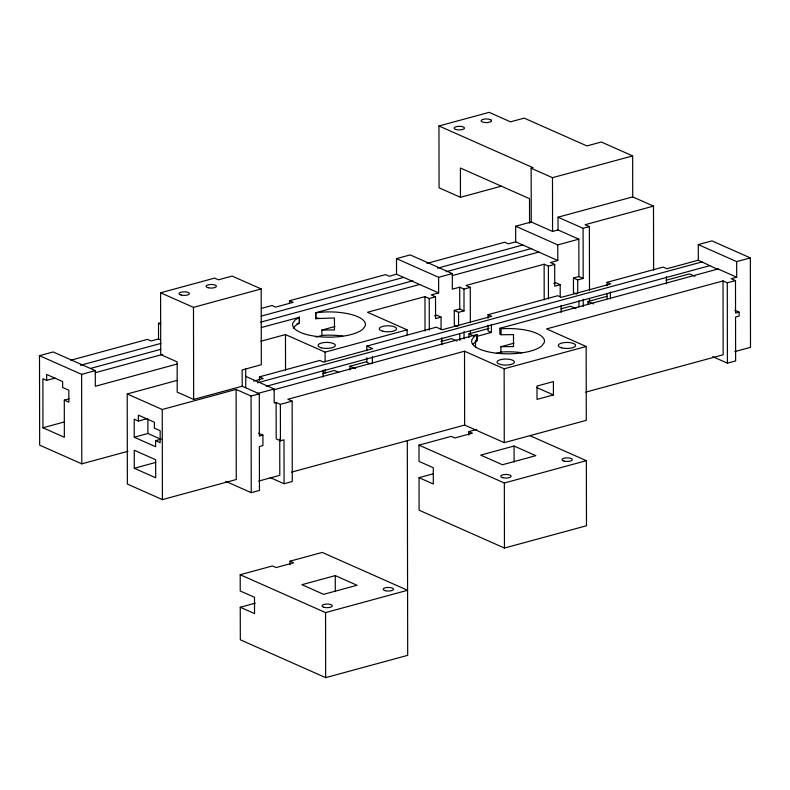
<?xml version="1.0" encoding="UTF-8"?>
<svg xmlns="http://www.w3.org/2000/svg" width="790" height="790" viewBox="0 0 790 790"><rect width="100%" height="100%" fill="white"/><g stroke="black" fill="none" stroke-linecap="round" stroke-linejoin="round"><path stroke-width="1.19" d="M293.475 328.117L295.272 325.717L299.44 323.169L299.43 317.284L261.47 327.495M473.111 343.976L477.15 340.638L476.765 334.595L273.449 389.885M299.43 317.284L295.262 319.841L292.873 323.031A36.419 12.63 -0.1 0 0 319.851 336.777A36.419 12.63 -0.1 0 0 362.768 329.223L365.158 326.033A36.419 12.63 -0.1 0 0 323.979 312.03L315.684 312.751L315.704 318.637L334.456 317.955L334.476 329.914L321.885 330.072L321.895 335.483L316.099 337.053M477.14 334.753L474.296 336.491L471.906 339.69A36.419 12.64 -0.1 0 0 498.895 353.436A36.419 12.64 -0.1 0 0 541.802 345.882L544.192 342.692A36.419 12.64 -0.1 0 0 503.023 328.679L499.843 328.314L499.853 334.2L501.107 334.753L513.5 334.614L513.52 346.563L500.919 346.731L500.929 352.133L496.298 353.397M242.184 386.231L193.659 399.424L177.207 392.136L177.148 361.889L160.706 354.601L160.587 292.794L214.594 278.11L218.435 279.808L232.112 276.085L261.184 288.933L261.332 364.723L242.155 369.957L242.184 386.231L259.288 393.815L259.357 436.1L262.912 435.142L262.922 445.55L259.367 446.518L259.456 490.432L251.24 492.664L225.693 481.327M560.219 296.912L560.189 284.706L554.728 286.197L554.689 264.413L550.423 262.517L557.809 260.512L557.78 244.89L515.653 226.226L515.692 241.839L557.809 260.512M576.67 294.117L573.471 292.695L573.441 278.041L577.697 279.946L583.178 278.445L583.089 228.31L558.026 217.201L558.046 229.949L578.843 239.163L578.912 276.549L583.178 278.445M501.304 186.193L460.461 197.303L439.072 187.813L438.954 125.966L489.129 112.358L510.528 121.838L524.205 118.125L586.921 145.923L601.308 142.012L632.652 155.906L632.711 196.898L653.498 206.101L653.616 270.141M558.046 229.949L552.575 231.44L531.245 221.99L531.157 168.221L533.072 167.697L438.954 125.966M531.157 168.221L552.487 177.681L632.652 155.906M160.587 292.794L193.481 307.369L261.184 288.933M127.931 451.297L81.785 463.849L39.658 445.165L39.5 355.668L53.177 351.955L95.304 370.638L95.323 386.28L177.454 363.943M160.567 339.858L158.533 338.959L158.504 323.337L160.785 322.715M396.511 258.626L438.628 277.31L438.648 292.912L396.531 274.229L396.511 258.626L410.188 254.903L452.305 273.587L452.334 289.189L459.721 287.185L463.987 289.071L470.277 287.363L470.336 322.666M515.653 226.226L531.245 221.99M558.026 217.201L632.711 196.898M70.833 360.22L147.523 339.364L151.147 340.964L158.533 338.959M261.381 308.396L271.997 305.513L275.621 307.113L293.13 302.353L289.505 300.753L289.515 303.212M289.505 300.753L385.53 274.634L389.144 276.243L396.531 274.229M426.936 263.376L504.701 242.224L508.316 243.843L515.692 241.839M653.498 206.101L585.114 224.706L589.38 226.602L589.498 290.118M583.089 228.31L589.38 226.602M80.442 365.286L160.913 343.403M261.223 316.119L403.651 277.389M437.472 268.195L522.812 244.989M69.056 398.841L64.296 400.135L64.355 437.265L42.937 427.765L42.887 378.687L46.659 380.365L54.984 378.104M90.653 368.397L160.805 349.318M260.68 322.162L412.874 280.766M446.162 271.711L531.769 248.425M39.5 355.668L81.627 374.361L95.304 370.638M438.628 277.31L452.305 273.587M557.78 244.89L578.843 239.163M95.254 372.702L162.71 354.354M315.684 312.751L419.638 284.479M452.285 275.601L538.8 252.079M296.912 323.742L299.44 323.169M315.704 318.637L318.084 317.985M260.848 341.26L285.476 334.565L325.105 352.143L407.126 329.835L407.136 334.762M441.057 329.312L441.037 317.116L435.567 318.597L435.527 296.813L429.237 298.521L424.971 296.625L367.498 312.257L407.126 329.835M438.648 292.912L431.261 294.917L435.527 296.813M554.689 264.413L548.398 266.121L544.142 264.225L466.011 285.466L470.277 287.363M321.885 330.072L334.98 326.507M127.21 393.963L162.246 409.497L236.111 389.411L236.269 479.52L162.404 499.606L127.368 484.063L127.21 393.963L177.167 380.375M434.589 315.822L436.771 315.22L441.037 317.116M457.509 326.517L454.309 325.105L454.28 310.46L459.75 308.969L464.016 310.865L463.987 289.071M553.75 283.413L555.933 282.82L560.189 284.706M573.441 278.041L578.912 276.549M499.843 328.314L718.1 268.975L718.11 269.617L698.311 260.196L698.281 244.594L711.968 240.891L750.342 257.905L750.5 347.324L734.73 351.619M454.28 310.46L458.546 312.346L464.016 310.865M42.937 427.765L64.336 421.949M366.846 350.73L366.837 346.089L436.317 327.188L442.143 329.776L491.666 316.306L488.032 314.697L488.042 318.182M259.446 380.346L259.446 376.86L319.792 360.447L323.416 362.057L372.663 348.666L366.837 346.089M488.032 314.697L557.789 295.717L561.423 297.326L610.66 283.936L607.036 282.326L607.046 285.812M607.036 282.326L663.116 267.079L666.849 268.738L698.311 260.196M253.679 381.116L263.198 378.529L259.446 376.86M257.461 382.795L702.122 261.885M161.318 439.092L155.62 440.642L155.63 446.725L134.221 437.226L134.211 419.194L138.418 421.06L147.532 418.582M266.26 386.29L709.855 265.647M322.498 373.7L334.407 370.461L338.752 372.396M350.01 369.898L350 366.224L366.521 361.731M440.869 341.507L451.495 338.624L456.926 341.033M469.013 337.537L469.003 333.854L489.069 328.403M561.058 308.821L570.499 306.253L575.93 308.663M588.007 303.943L588.007 301.494L606.888 296.359M665.901 280.312L689.502 273.893L694.933 276.303M698.281 244.594L736.655 261.609L750.342 257.905M257.273 393.588L274.179 388.996L274.199 402.979L276.115 402.456L280.371 404.352L292.142 401.152L292.28 481.505L284.074 483.737L270.21 477.585M236.111 389.411L251.072 396.047L259.288 393.815M476.656 336.441L491.39 332.432L491.38 324.364M134.221 437.226L147.908 433.503L160.301 439.003M291.559 472.144L464.648 425.069L504.267 442.647L586.289 420.339L586.16 346.494L504.139 368.802L464.52 351.214L287.876 399.256L292.142 401.152M712.778 356.665L727.422 363.163L735.628 360.931L735.549 317.017L739.104 316.049L739.104 312.149L735.549 313.116L735.49 280.588L727.284 282.82L723.018 280.924L546.532 328.916L586.16 346.494M736.655 261.609L736.695 277.211L731.224 278.702L735.49 280.588M500.919 346.731L514.014 343.166M134.261 468.273L155.689 477.772L155.65 459.731L134.241 450.241L134.261 468.273L155.689 462.446M276.115 402.456L276.184 438.894L280.45 440.781L284.005 439.823L284.074 483.737M553.425 394.931L537.012 399.394L536.993 386.053L553.405 381.59L553.425 394.931L536.509 387.426M258.695 481.08L279.798 475.343L279.739 439.131M585.755 392.136L723.146 354.769L723.018 280.924M530.208 435.784L586.358 460.688L586.476 525.755L504.454 548.053L419.095 510.192L419.036 477.664L433.325 483.994L433.295 467.729L419.016 461.4L418.986 445.135L451.238 436.357L454.852 437.966L472.361 433.206L468.747 431.597L468.756 435.083M468.747 431.597L476.814 429.404M514.063 446.024L480.685 455.099L502.44 464.747L535.808 455.672L514.063 446.024L514.093 462.002M419.036 477.664L432.861 473.901M418.986 445.135L504.346 482.996L586.358 460.688M407.314 440.504L407.689 655.345L325.678 677.642L240.318 639.782L240.259 607.253L254.538 613.583L254.508 597.319L240.229 590.989L240.2 574.725L272.461 565.946L276.075 567.556L293.584 562.796L289.969 561.186L289.969 564.672M289.969 561.186L322.221 552.417L407.581 590.278L325.559 612.586L240.2 574.725M335.276 575.614L301.908 584.689L323.653 594.337L357.031 585.262L335.276 575.614L335.306 591.592M240.259 607.253L255.229 603.185M321.895 335.483L324.028 335.276A36.419 12.63 -0.1 0 1 342.732 336.046M500.929 352.133L503.062 351.925A36.419 12.64 -0.1 0 1 521.775 352.705M477.15 340.638L476.765 334.595M718.1 268.975L736.695 277.211M734.838 310.263L739.104 312.149M588.007 301.494L593.438 303.903M491.39 332.432L488.062 330.961L488.052 325.154M469.003 333.854L474.435 336.264M370.184 363.825L366.866 362.353L366.856 357.702M350 366.224L355.441 368.634M158.504 323.337L160.726 324.325M245.67 376.356L274.179 388.996M258.646 433.246L262.912 435.142M64.296 400.135L68.849 402.15L68.829 390.201L62.657 387.456L62.647 381.56L46.65 374.46L46.659 380.365M155.62 440.642L160.172 442.657L160.153 430.698L154.396 428.15L154.386 422.255L138.398 415.155L138.418 421.06M577.697 279.946L577.727 293.366M458.546 312.346L458.575 325.776M299.272 317.215L299.282 323.1M280.371 404.352L280.45 440.781M193.481 307.369L193.659 399.424M727.284 282.82L727.422 363.163M666.464 276.747L666.483 283.669M610.384 291.994L610.394 298.916M607.056 293.949L607.066 298.59M589.508 298.66L589.518 301.109M583.218 299.203L583.227 306.52M578.961 300.862L578.971 306.895M561.147 305.394L561.157 312.317M552.487 177.681L552.575 231.44M548.398 266.121L548.457 298.985M544.142 264.225L544.201 299.914M529.557 223.185L529.517 198.665L460.412 168.023L460.461 197.303M504.139 368.802L504.267 442.647M504.346 482.996L504.454 548.053M501.097 328.867L501.107 334.753M475.531 340.362L475.541 347.59M470.356 331.188L470.356 333.627M464.52 351.214L464.648 425.069M464.056 331.603L464.076 338.93M459.721 287.185L459.75 308.969M459.8 333.271L459.81 340.51M441.867 337.834L441.877 344.756M429.237 298.521L429.296 330.171M424.971 296.625L425.03 331.089M372.376 356.725L372.386 363.647M325.105 352.143L325.125 361.988M325.134 369.374L325.144 373.068M325.559 612.586L325.678 677.642M323.14 370.125L323.15 377.037M315.842 312.82L315.852 318.706M285.476 334.565L285.546 370.253M251.072 396.047L251.24 492.664M245.71 368.989L245.739 387.535M162.246 409.497L162.404 499.606M147.898 419.085L147.908 433.503M81.627 374.361L81.785 463.849M490.965 119.942L490.195 119.557A5.204 1.807 -0.1 0 0 483.381 119.29A5.204 1.807 -0.1 0 0 481.683 121.591L482.453 121.986A5.204 1.807 -0.1 0 0 489.267 122.252A5.204 1.807 -0.1 0 0 490.965 119.942M456.185 129.56A5.204 1.807 -0.1 0 0 464.49 128.326A5.204 1.807 -0.1 0 0 457.291 126.459A5.204 1.807 -0.1 0 0 456.185 129.56M321.471 347.817A8.67 3.012 -0.1 0 0 335.306 345.763A8.67 3.012 -0.1 0 0 323.317 342.643A8.67 3.012 -0.1 0 0 321.471 347.817M382.676 331.198A8.67 3.012 -0.1 0 0 396.511 329.154A8.67 3.012 -0.1 0 0 384.523 326.033A8.67 3.012 -0.1 0 0 382.676 331.198M561.72 347.867A8.67 3.012 -0.1 0 0 575.545 345.813A8.67 3.012 -0.1 0 0 563.566 342.692A8.67 3.012 -0.1 0 0 561.72 347.867M181.098 295.055A5.204 1.807 -0.1 0 0 189.393 293.831A5.204 1.807 -0.1 0 0 182.204 291.954A5.204 1.807 -0.1 0 0 181.098 295.055M208.096 287.718A5.204 1.807 -0.1 0 0 216.391 286.484A5.204 1.807 -0.1 0 0 209.202 284.617A5.204 1.807 -0.1 0 0 208.096 287.718M500.505 364.476A8.67 3.012 -0.1 0 0 514.339 362.422A8.67 3.012 -0.1 0 0 502.351 359.302A8.67 3.012 -0.1 0 0 500.505 364.476M564.011 461.093A5.204 1.807 -0.1 0 0 572.306 459.859A5.204 1.807 -0.1 0 0 565.117 457.993A5.204 1.807 -0.1 0 0 564.011 461.093M502.796 477.703A5.204 1.807 -0.1 0 0 511.1 476.479A5.204 1.807 -0.1 0 0 503.911 474.602A5.204 1.807 -0.1 0 0 502.796 477.703M324.019 607.293A5.204 1.807 -0.1 0 0 332.313 606.058A5.204 1.807 -0.1 0 0 325.125 604.192A5.204 1.807 -0.1 0 0 324.019 607.293M385.224 590.683A5.204 1.807 -0.1 0 0 393.529 589.449A5.204 1.807 -0.1 0 0 386.33 587.572A5.204 1.807 -0.1 0 0 385.224 590.683"/></g></svg>
